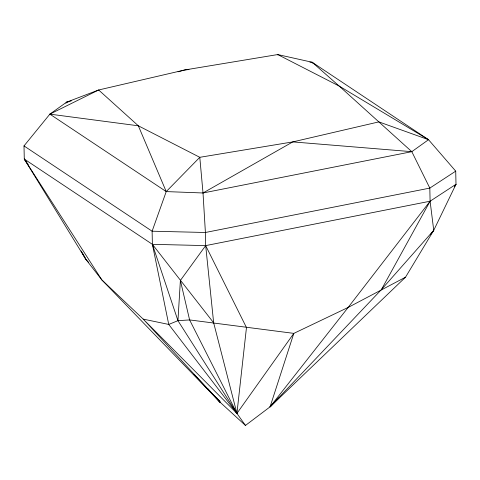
<?xml version="1.0" encoding="UTF-8"?>
<svg xmlns="http://www.w3.org/2000/svg" width="480" height="480" viewBox="0 0 480 480"><rect width="100%" height="100%" fill="white"/><g stroke="black" fill="none" stroke-linecap="round" stroke-linejoin="round"><path stroke-width="0.72" d="M245.454 425.442L236.928 413.4L177.948 320.676L180.384 280.44L205.68 245.61L205.404 232.488L203.016 192.978L199.794 157.308L138.336 125.802L98.652 89.982L66.588 102.168L49.872 114.138L24 145.92L24.276 159.048L85.896 259.404L101.838 279.906L219.954 402.096L245.454 425.442L270.078 406.842L405.504 277.212L433.74 230.322L456 184.272L455.724 171.144L428.526 139.704L312.174 62.25L277.728 54.558L184.734 69.972L98.652 89.982L49.872 114.138L166.23 191.592L203.016 192.978L411.81 151.674L428.526 139.704L339.186 86.07L277.728 54.558L277.578 54.954M428.526 139.704L378.87 121.884L292.788 141.9L199.794 157.308L166.23 191.592L152.112 231.204L152.388 244.326L168.738 324.438L236.928 413.4L293.826 333.378L348.132 307.452L405.504 277.212M219.66 400.674L219.954 402.096L143.208 319.122L236.928 413.4L213.66 322.818L152.388 244.326L24.276 159.048L101.838 279.906L143.208 319.122L168.738 324.438L177.948 320.676L189.606 319.92L293.826 333.378L270.078 406.842L381.384 289.644L430.098 201.216L456 184.272L454.422 186.81M270.774 405.618L270.078 406.842L279.018 397.8M65.898 103.284L66.588 102.168L71.292 100.884M454.656 186.072L456 184.272M430.608 234.462L433.74 230.322L430.098 201.216L429.822 188.094L411.81 151.674L339.186 86.07L312.174 62.25L309.87 62.166M381.384 289.644L433.74 230.322M275.094 401.298L270.078 406.842L348.132 307.452L430.098 201.216L205.68 245.61L152.388 244.326L177.948 320.676M455.724 171.144L429.822 188.094L205.404 232.488L152.112 231.204L24 145.92M203.016 192.978L292.788 141.9L411.81 151.674M178.02 71.802L184.734 69.972L188.982 69.546M66.588 102.168L68.55 101.778M49.872 114.138L138.336 125.802L166.23 191.592M81.138 250.956L85.896 259.404L88.452 262.128M193.854 374.322L219.954 402.096L218.85 400.14M207.876 388.764L219.954 402.096L216.768 397.932M24.276 159.048L28.188 164.514M312.174 62.25L312.816 63.234M82.392 253.014L85.896 259.404M180.384 280.44L189.606 319.92L236.928 413.4L246.468 327.564L205.68 245.61L213.66 322.818"/></g></svg>
